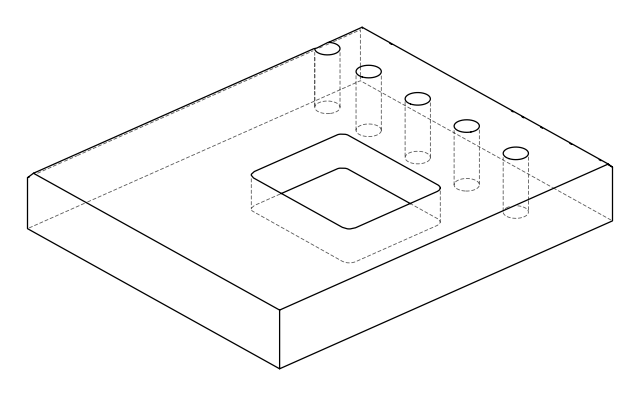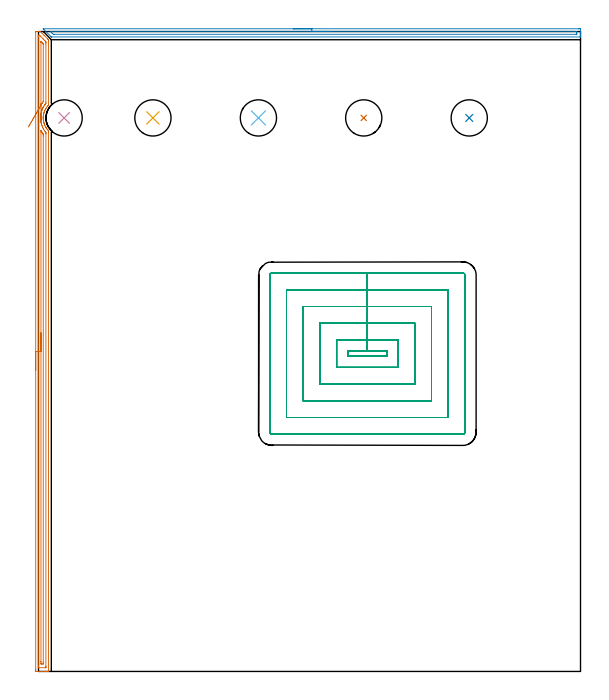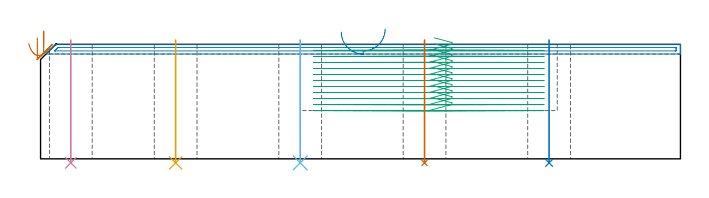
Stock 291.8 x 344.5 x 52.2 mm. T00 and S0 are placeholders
(PLAN: 8 operations, 2 tool changes, 43.7 min)
(1 AREA_MILL | FG_CHAMFER_SURFACE | UGT0205_001 | 8.47 min | 8205 mm3)
(2 AREA_MILL_1 | FG_CHAMFER_SURFACE_1 | UGT0205_001 | 4.77 min | 2775 mm3)
(3 MILL_RECTANGULAR_POCKET | POCKET_RECTANGULAR_STRAIGHT | NXT0201_011 | Follow Part, ap 3, ae 75% | 29.36 min | 348120 mm3)
(4 INDEXABLE_INSERT_DRILL_THROUGH_HOLE_FROM_SOLID | STEP1HOLE | NXT0302_010 | 0.23 min | 15529 mm3)
(5 INDEXABLE_INSERT_DRILL_THROUGH_HOLE_FROM_SOLID_1 | STEP1HOLE_1 | NXT0302_010 | 0.23 min | 15573 mm3)
(6 INDEXABLE_INSERT_DRILL_THROUGH_HOLE_FROM_SOLID_2 | STEP1HOLE_2 | NXT0302_010 | 0.23 min | 15577 mm3)
(7 INDEXABLE_INSERT_DRILL_THROUGH_HOLE_FROM_SOLID_3 | STEP1HOLE_3 | NXT0302_010 | 0.23 min | 15566 mm3)
(8 INDEXABLE_INSERT_DRILL_THROUGH_HOLE_FROM_SOLID_4 | STEP1HOLE_4 | NXT0302_010 | 0.23 min | 15591 mm3)
(TOOL UGT0205_001 | Chamfer Mill 20 x 3 x 45 deg. | D20 FL50 Z2)
(TOOL NXT0201_011 | ENDMILL 12mm [2P460-1200-NA 1630] | D12 FL38 Z6)
(TOOL NXT0302_010 | Index. Insert Drill 19.5mm [880-D1950L25-05] | D19.5 PA176 FL98 Z2)
(OP 1 AREA_MILL)
G17 G21 G94 G90
T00 M6
G54
G17 G0 G90 X-1.5 Y162.25 S1061 M3
G43 Z62.2 H0
Z55.3
G94 G1 Y162.288 Z54.428 F250.
Y162.402 Z53.564
Y162.591 Z52.712
Y162.853 Z51.88
Y163.187 Z51.074
Y163.59 Z50.3
Y164.058 Z49.564
Y164.59 Z48.872
Y165.179 Z48.229
Y165.822 Z47.64
Y166.514 Z47.109
Y167.25 Z46.64
Y168.024 Z46.237
Y168.83 Z45.903
Y169.662 Z45.641
Y170.514 Z45.452
Y171.378 Z45.338
Y172.25 Z45.3
Y344.127
X-1.497 Y344.488
X-1.496 Y344.499 Z45.301
X-0.241 Y344.5 Z46.554
X0.549 Z47.347
X0.635 Z47.433
X0.99 Y344.499 Z47.787
X1.03 Y344.47 Z47.829
X1.804 Y343.698 Z48.6
X2.973 Y342.529 Z49.769
X5.018 Y340.483 Z51.815
X5.201 Y340.299 Z52.001
X5.219 Y340.28 Z52.019
X5.397 Y340.095 Z52.188
X5.4 Y339.405 Z52.2
Y304.991
X5.396 Y304.894 Z52.189
X5.335 Y304.822 Z52.132
X5.184 Y304.662 Z51.982
X5.012 Y304.472 Z51.809
X4.828 Y304.253 Z51.628
X4.756 Y304.168 Z51.556
X4.317 Y303.579 Z51.114
X4.141 Y303.308 Z50.937
X3.886 Y302.918 Z50.684
X3.795 Y302.756 Z50.593
X3.754 Y302.685 Z50.553
X3.529 Y302.242 Z50.328
X3.357 Y301.862 Z50.153
X3.324 Y301.792 Z50.122
X3.265 Y301.645 Z50.065
X3.253 Y301.615 Z50.053
X3.176 Y301.415 Z49.973
X3.163 Y301.383 Z49.961
X3.115 Y301.249 Z49.914
X3.015 Y300.97 Z49.814
X2.994 Y300.899 Z49.792
X2.872 Y300.453 Z49.671
X2.767 Y300.005 Z49.564
X2.693 Y299.61 Z49.492
X2.683 Y299.559 Z49.483
X2.672 Y299.476 Z49.471
X2.65 Y299.311 Z49.447
X2.634 Y299.181 Z49.426
X2.624 Y299.112 Z49.417
X2.59 Y298.756 Z49.385
X2.582 Y298.665 Z49.377
X2.566 Y298.287 Z49.357
X2.561 Y298.218 Z49.356
Y298.166
Y298.108 Z49.355
Y298.07 Z49.354
Y297.989 Z49.353
Y297.772 Z49.356
X2.58 Y297.354 Z49.377
X2.581 Y297.325 Z49.38
X2.584 Y297.283 Z49.384
X2.622 Y296.878 Z49.422
X2.676 Y296.499 Z49.474
X2.685 Y296.432 Z49.484
X2.761 Y296.028 Z49.558
X2.77 Y295.984 Z49.567
X2.857 Y295.605 Z49.654
X2.872 Y295.538 Z49.669
X2.94 Y295.283 Z49.739
X3.015 Y295.031 Z49.815
X3.151 Y294.645 Z49.95
X3.265 Y294.362 Z50.062
X3.305 Y294.264 Z50.1
X3.331 Y294.196 Z50.128
X3.53 Y293.751 Z50.327
X3.702 Y293.413 Z50.501
X3.885 Y293.08 Z50.685
X4.021 Y292.858 Z50.821
X4.141 Y292.68 Z50.941
X4.325 Y292.407 Z51.125
X4.646 Y291.965 Z51.445
X4.756 Y291.828 Z51.556
X4.971 Y291.583 Z51.77
X5.084 Y291.453 Z51.883
X5.377 Y291.136 Z52.177
X5.393 Y291.107 Z52.193
X5.4 Y290.242 Z52.2
Y0.179
X5.398 Y0.01 Z52.189
X5.25 Y0.003 Z52.042
X5.095 Y0. Z51.894
X4.841 Z51.641
X4.141 Z50.936
X2.915 Z49.712
X2.388 Z49.183
X1.775 Z48.57
X-0.854 Z45.942
X-1.118 Y0.001 Z45.679
X-1.336 Y0.005 Z45.461
X-1.492 Y0.01 Z45.305
X-1.496 Y0.239 Z45.302
X-1.499 Y0.625 Z45.301
X-1.5 Y1.015 Z45.3
Y172.25
X-0.086 Z46.714
X-0.085 Y341.928 Z46.715
X-0.084 Y342.087 Z46.716
X-0.079 Y342.454 Z46.721
X-0.078 Y342.49 Z46.722
X-0.013 Y342.494 Z46.787
X0.095 Y342.497 Z46.895
X0.231 Y342.499 Z47.031
X0.433 Y342.494 Z47.233
X0.532 Y342.49 Z47.332
X0.635 Y342.403 Z47.435
X0.96 Y342.087 Z47.76
X2.388 Y340.662 Z49.188
X2.751 Y340.299 Z49.551
X3.265 Y339.782 Z50.065
X3.634 Y339.405 Z50.434
X3.979 Y339.033 Z50.779
X3.984 Y338.672 Z50.784
X3.985 Y338.511 Z50.785
X3.986 Y337.776 Z50.786
X3.985 Y306.491 Z50.785
X3.979 Y305.876 Z50.779
X3.938 Y305.819 Z50.738
X3.864 Y305.72 Z50.664
X3.651 Y305.438 Z50.451
X3.486 Y305.213 Z50.286
X3.265 Y304.905 Z50.065
X3.121 Y304.691 Z49.921
X3.026 Y304.544 Z49.826
X2.778 Y304.146 Z49.578
X2.504 Y303.65 Z49.304
X2.479 Y303.604 Z49.279
X2.464 Y303.573 Z49.264
X2.388 Y303.418 Z49.188
X2.183 Y302.965 Z48.983
X2.092 Y302.756 Z48.892
X1.926 Y302.334 Z48.726
X1.754 Y301.862 Z48.554
X1.718 Y301.757 Z48.518
X1.694 Y301.676 Z48.494
X1.512 Y301.009 Z48.312
X1.416 Y300.571 Z48.216
X1.352 Y300.237 Z48.152
X1.324 Y300.075 Z48.124
X1.235 Y299.463 Z48.035
X1.208 Y299.181 Z48.008
X1.168 Y298.638 Z47.968
X1.152 Y298.287 Z47.952
X1.151 Y297.761 Z47.951
X1.166 Y297.393 Z47.966
X1.209 Y296.808 Z48.009
X1.24 Y296.499 Z48.04
X1.351 Y295.769 Z48.151
X1.383 Y295.605 Z48.183
X1.512 Y294.987 Z48.312
X1.581 Y294.711 Z48.381
X1.592 Y294.67 Z48.392
X1.715 Y294.268 Z48.515
X1.814 Y293.972 Z48.614
X1.869 Y293.817 Z48.669
X2.101 Y293.217 Z48.901
X2.231 Y292.924 Z49.031
X2.388 Y292.585 Z49.188
X2.68 Y292.03 Z49.48
X2.787 Y291.835 Z49.587
X3.148 Y291.255 Z49.948
X3.229 Y291.136 Z50.029
X3.265 Y291.084 Z50.065
X3.617 Y290.603 Z50.417
X3.894 Y290.242 Z50.694
X3.966 Y290.147 Z50.766
X3.979 Y290.057 Z50.779
X3.981 Y289.874 Z50.781
X3.985 Y289.507 Z50.785
Y2.572
X3.984 Y2.413 Z50.784
X3.979 Y2.046 Z50.779
X3.978 Y2.01 Z50.778
X3.913 Y2.006 Z50.713
X3.805 Y2.002 Z50.605
X3.67 Y2. Z50.47
X0.163 Y2.001 Z46.963
X-0.019 Y2.005 Z46.781
X-0.053 Y2.009 Z46.747
X-0.079 Y2.015 Z46.721
X-0.08 Y2.056 Z46.72
X-0.084 Y2.253 Z46.716
X-0.085 Y2.413 Z46.715
X-0.086 Y3.149 Z46.714
Y172.25
X1.328 Z48.128
X1.329 Y290.428 Z48.129
X1.334 Y291.136 Z48.134
X1.335 Y291.152 Z48.135
X1.37 Y291.136 Z48.17
X1.512 Y290.887 Z48.312
X1.746 Y290.482 Z48.546
X1.899 Y290.242 Z48.699
X2.388 Y289.5 Z49.188
X2.49 Y289.348 Z49.29
X2.548 Y289.258 Z49.348
X2.565 Y289.205 Z49.365
X2.567 Y289.166 Z49.367
X2.571 Y288.454 Z49.371
Y288.267
Y4.909
X2.566 Y4.201 Z49.366
X2.565 Y4.021 Z49.365
X2.388 Y4.01 Z49.188
X1.705 Y4.004 Z48.505
X1.512 Y4.01 Z48.312
X1.335 Y4.023 Z48.135
X1.332 Y4.201 Z48.132
X1.33 Y4.386 Z48.13
X1.329 Y5.095 Z48.129
X1.328 Y5.282 Z48.128
Y172.25
Y173.122 Z48.167
Y173.986 Z48.28
Y174.838 Z48.469
Y175.67 Z48.732
Y176.476 Z49.065
Y177.25 Z49.468
Y177.986 Z49.937
Y178.678 Z50.468
Y179.321 Z51.057
Y179.91 Z51.701
Y180.442 Z52.393
Y180.91 Z53.128
Y181.313 Z53.902
Y181.647 Z54.708
Y181.909 Z55.54
Y182.098 Z56.392
Y182.212 Z57.257
Y182.25 Z58.128
G0 Z62.2
X1.54 Y295.013
Z58.342
G1 Y295.033 Z57.47
X1.538 Y295.129 Z56.603
X1.534 Y295.3 Z55.748
X1.529 Y295.544 Z54.91
X1.523 Y295.861 Z54.098
X1.514 Y296.248 Z53.316
X1.505 Y296.701 Z52.57
X1.494 Y297.217 Z51.867
X1.482 Y297.793 Z51.212
X1.469 Y298.424 Z50.609
X1.455 Y299.104 Z50.064
X1.44 Y299.83 Z49.58
X1.423 Y300.595 Z49.161
X1.407 Y301.394 Z48.81
X1.39 Y302.22 Z48.53
X1.372 Y303.067 Z48.324
X1.354 Y303.929 Z48.192
X1.336 Y304.8 Z48.136
X1.334 Y304.877 Z48.134
X1.33 Y305.251 Z48.13
X1.329 Y305.438 Z48.129
Y305.625
Y338.698
X1.331 Y338.885 Z48.131
X1.335 Y339.241 Z48.135
X1.512 Y339.077 Z48.312
X2.087 Y338.511 Z48.887
X2.388 Y338.209 Z49.188
X2.531 Y338.06 Z49.331
X2.565 Y338.024 Z49.365
X2.568 Y337.929 Z49.368
X2.57 Y337.804 Z49.37
X2.571 Y337.617 Z49.371
X2.572 Y337.431 Z49.372
X2.571 Y307.039 Z49.371
X2.57 Y306.914 Z49.37
X2.567 Y306.815 Z49.367
X2.564 Y306.755 Z49.364
X2.269 Y306.332 Z49.069
X1.969 Y305.866 Z48.769
X1.697 Y305.438 Z48.497
X1.628 Y305.319 Z48.428
X1.381 Y304.879 Z48.181
X1.336 Y304.8 Z48.136
X0.936 Y304.111 Z47.778
X0.522 Y303.399 Z47.492
X0.097 Y302.667 Z47.279
X-0.335 Y301.922 Z47.14
X-0.772 Y301.17 Z47.076
X-1.21 Y300.416 Z47.089
X-1.646 Y299.665 Z47.178
X-2.076 Y298.924 Z47.342
X-2.497 Y298.198 Z47.58
X-2.907 Y297.493 Z47.89
X-3.301 Y296.814 Z48.271
X-3.677 Y296.166 Z48.718
X-4.032 Y295.555 Z49.229
X-4.364 Y294.984 Z49.799
X-4.669 Y294.458 Z50.425
X-4.945 Y293.982 Z51.101
X-5.191 Y293.558 Z51.823
X-5.405 Y293.191 Z52.585
G0 Z62.2
M5
M2
(OP 2 AREA_MILL_1)
G17 G21 G94 G90
T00 M6
G54
G17 G0 G90 X137.15 Y346. S1061 M3
G43 Z62.2 H0
Z57.8
G94 G1 X137.188 Z56.928 F250.
X137.302 Z56.063
X137.491 Z55.212
X137.753 Z54.38
X138.087 Z53.574
X138.49 Z52.8
X138.958 Z52.064
X139.49 Z51.372
X140.079 Z50.729
X140.722 Z50.139
X141.414 Z49.608
X142.15 Z49.14
X142.924 Z48.737
X143.73 Z48.403
X144.562 Z48.141
X145.413 Z47.952
X146.278 Z47.838
X147.15 Z47.8
X290.757
X291.201 Y345.999 Z47.801
X291.641 Y345.995 Z47.802
X291.79 Y345.991 Z47.805
X291.8 Y345.561 Z48.234
Y344.101 Z49.696
Y342.919 Z50.875
Y342.317 Z51.482
Y342.039 Z51.76
X291.799 Y341.899 Z51.9
X291.79 Y341.606 Z52.193
X291.647 Y341.6 Z52.2
X7.112
X6.901 Y341.599 Z52.193
X6.899
X6.666 Y341.834 Z51.966
X2.811 Y345.689 Z48.111
X2.653 Y345.85 Z47.949
X2.519 Y345.993 Z47.806
X2.653 Y346. Z47.8
X147.15
Y344.586 Z49.214
X289.418 Y344.585 Z49.215
X289.515 Y344.584 Z49.216
X289.772 Y344.579 Z49.221
X289.79 Y344.496 Z49.304
X289.797 Y344.306 Z49.494
X289.798 Y343.8 Z50.
Y343.425 Z50.375
X289.79 Y343.046 Z50.754
X289.782 Y343.02 Z50.78
X289.765 Y343.018 Z50.782
X289.716 Y343.016 Z50.784
X289.617 Y343.015 Z50.785
X289.418 Y343.014 Z50.786
X8.45 Y343.015 Z50.785
X8.353
X7.961 Y343.021 Z50.779
X7.558 Y343.401 Z50.399
X7.153 Y343.8 Z50.
X6.666 Y344.287 Z49.513
X6.466 Y344.496 Z49.304
X6.408 Y344.579 Z49.221
X6.666 Y344.584 Z49.216
X6.763 Y344.585 Z49.215
X147.15 Y344.586 Z49.214
X148.022 Z49.252
X148.886 Z49.366
X149.738 Z49.555
X150.57 Z49.817
X151.376 Z50.151
X152.15 Z50.554
X152.886 Z51.023
X153.578 Z51.554
X154.221 Z52.143
X154.81 Z52.786
X155.342 Z53.478
X155.81 Z54.214
X156.213 Z54.988
X156.547 Z55.794
X156.809 Z56.626
X156.998 Z57.478
X157.112 Z58.343
X157.15 Z59.214
G0 Z62.2
M5
M2
(OP 3 MILL_RECTANGULAR_POCKET)
G17 G21 G94 G90
T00 M6
G54
G17 G0 G90 X179.508 Y169.7 S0 M3
G43 Z62.2 H1
Z55.2
G94 G1 X187.6 Z53.032 F250.
Y172.5 Z52.281
X177.05 Z49.454
X166.5 F500.
Y169.7
X187.6
Y172.5
X177.05
Y178.5
X160.5
Y163.7
X193.6
Y178.5
X177.05
Y187.5
X151.5
Y154.7
X202.6
Y187.5
X177.05
Y196.5
X142.5
Y145.7
X211.6
Y196.5
X177.05
Y205.5
X133.5
Y136.7
X220.6
Y205.5
X177.05
Y214.5
X125.7
G3 X124.5 Y213.3 R1.2
G1 Y128.9
G3 X125.7 Y127.7 R1.2
G1 X228.4
G3 X229.6 Y128.9 R1.2
G1 Y213.3
G3 X228.4 Y214.5 R1.2
G1 X177.05
X176.05
G0 X179.508 Y169.7 Z52.454
G1 X187.6 Z50.286 F250.
Y172.5 Z49.536
X177.05 Z46.709
X166.5 F500.
Y169.7
X187.6
Y172.5
X177.05
Y178.5
X160.5
Y163.7
X193.6
Y178.5
X177.05
Y187.5
X151.5
Y154.7
X202.6
Y187.5
X177.05
Y196.5
X142.5
Y145.7
X211.6
Y196.5
X177.05
Y205.5
X133.5
Y136.7
X220.6
Y205.5
X177.05
Y214.5
X125.7
G3 X124.5 Y213.3 R1.2
G1 Y128.9
G3 X125.7 Y127.7 R1.2
G1 X228.4
G3 X229.6 Y128.9 R1.2
G1 Y213.3
G3 X228.4 Y214.5 R1.2
G1 X177.05
X176.05
G0 X179.508 Y169.7 Z49.709
G1 X187.6 Z47.541 F250.
Y172.5 Z46.79
X177.05 Z43.964
X166.5 F500.
Y169.7
X187.6
Y172.5
X177.05
Y178.5
X160.5
Y163.7
X193.6
Y178.5
X177.05
Y187.5
X151.5
Y154.7
X202.6
Y187.5
X177.05
Y196.5
X142.5
Y145.7
X211.6
Y196.5
X177.05
Y205.5
X133.5
Y136.7
X220.6
Y205.5
X177.05
Y214.5
X125.7
G3 X124.5 Y213.3 R1.2
G1 Y128.9
G3 X125.7 Y127.7 R1.2
G1 X228.4
G3 X229.6 Y128.9 R1.2
G1 Y213.3
G3 X228.4 Y214.5 R1.2
G1 X177.05
X176.05
G0 X179.508 Y169.7 Z46.964
G1 X187.6 Z44.795 F250.
Y172.5 Z44.045
X177.05 Z41.218
X166.5 F500.
Y169.7
X187.6
Y172.5
X177.05
Y178.5
X160.5
Y163.7
X193.6
Y178.5
X177.05
Y187.5
X151.5
Y154.7
X202.6
Y187.5
X177.05
Y196.5
X142.5
Y145.7
X211.6
Y196.5
X177.05
Y205.5
X133.5
Y136.7
X220.6
Y205.5
X177.05
Y214.5
X125.7
G3 X124.5 Y213.3 R1.2
G1 Y128.9
G3 X125.7 Y127.7 R1.2
G1 X228.4
G3 X229.6 Y128.9 R1.2
G1 Y213.3
G3 X228.4 Y214.5 R1.2
G1 X177.05
X176.05
G0 X179.508 Y169.7 Z44.218
G1 X187.6 Z42.05 F250.
Y172.5 Z41.3
X177.05 Z38.473
X166.5 F500.
Y169.7
X187.6
Y172.5
X177.05
Y178.5
X160.5
Y163.7
X193.6
Y178.5
X177.05
Y187.5
X151.5
Y154.7
X202.6
Y187.5
X177.05
Y196.5
X142.5
Y145.7
X211.6
Y196.5
X177.05
Y205.5
X133.5
Y136.7
X220.6
Y205.5
X177.05
Y214.5
X125.7
G3 X124.5 Y213.3 R1.2
G1 Y128.9
G3 X125.7 Y127.7 R1.2
G1 X228.4
G3 X229.6 Y128.9 R1.2
G1 Y213.3
G3 X228.4 Y214.5 R1.2
G1 X177.05
X176.05
G0 X179.508 Y169.7 Z41.473
G1 X187.6 Z39.304 F250.
Y172.5 Z38.554
X177.05 Z35.727
X166.5 F500.
Y169.7
X187.6
Y172.5
X177.05
Y178.5
X160.5
Y163.7
X193.6
Y178.5
X177.05
Y187.5
X151.5
Y154.7
X202.6
Y187.5
X177.05
Y196.5
X142.5
Y145.7
X211.6
Y196.5
X177.05
Y205.5
X133.5
Y136.7
X220.6
Y205.5
X177.05
Y214.5
X125.7
G3 X124.5 Y213.3 R1.2
G1 Y128.9
G3 X125.7 Y127.7 R1.2
G1 X228.4
G3 X229.6 Y128.9 R1.2
G1 Y213.3
G3 X228.4 Y214.5 R1.2
G1 X177.05
X176.05
G0 X179.508 Y169.7 Z38.727
G1 X187.6 Z36.559 F250.
Y172.5 Z35.809
X177.05 Z32.982
X166.5 F500.
Y169.7
X187.6
Y172.5
X177.05
Y178.5
X160.5
Y163.7
X193.6
Y178.5
X177.05
Y187.5
X151.5
Y154.7
X202.6
Y187.5
X177.05
Y196.5
X142.5
Y145.7
X211.6
Y196.5
X177.05
Y205.5
X133.5
Y136.7
X220.6
Y205.5
X177.05
Y214.5
X125.7
G3 X124.5 Y213.3 R1.2
G1 Y128.9
G3 X125.7 Y127.7 R1.2
G1 X228.4
G3 X229.6 Y128.9 R1.2
G1 Y213.3
G3 X228.4 Y214.5 R1.2
G1 X177.05
X176.05
G0 X179.508 Y169.7 Z35.982
G1 X187.6 Z33.813 F250.
Y172.5 Z33.063
X177.05 Z30.236
X166.5 F500.
Y169.7
X187.6
Y172.5
X177.05
Y178.5
X160.5
Y163.7
X193.6
Y178.5
X177.05
Y187.5
X151.5
Y154.7
X202.6
Y187.5
X177.05
Y196.5
X142.5
Y145.7
X211.6
Y196.5
X177.05
Y205.5
X133.5
Y136.7
X220.6
Y205.5
X177.05
Y214.5
X125.7
G3 X124.5 Y213.3 R1.2
G1 Y128.9
G3 X125.7 Y127.7 R1.2
G1 X228.4
G3 X229.6 Y128.9 R1.2
G1 Y213.3
G3 X228.4 Y214.5 R1.2
G1 X177.05
X176.05
G0 X179.508 Y169.7 Z33.236
G1 X187.6 Z31.068 F250.
Y172.5 Z30.318
X177.05 Z27.491
X166.5 F500.
Y169.7
X187.6
Y172.5
X177.05
Y178.5
X160.5
Y163.7
X193.6
Y178.5
X177.05
Y187.5
X151.5
Y154.7
X202.6
Y187.5
X177.05
Y196.5
X142.5
Y145.7
X211.6
Y196.5
X177.05
Y205.5
X133.5
Y136.7
X220.6
Y205.5
X177.05
Y214.5
X125.7
G3 X124.5 Y213.3 R1.2
G1 Y128.9
G3 X125.7 Y127.7 R1.2
G1 X228.4
G3 X229.6 Y128.9 R1.2
G1 Y213.3
G3 X228.4 Y214.5 R1.2
G1 X177.05
X176.05
G0 X179.508 Y169.7 Z30.491
G1 X187.6 Z28.323 F250.
Y172.5 Z27.572
X177.05 Z24.745
X166.5 F500.
Y169.7
X187.6
Y172.5
X177.05
Y178.5
X160.5
Y163.7
X193.6
Y178.5
X177.05
Y187.5
X151.5
Y154.7
X202.6
Y187.5
X177.05
Y196.5
X142.5
Y145.7
X211.6
Y196.5
X177.05
Y205.5
X133.5
Y136.7
X220.6
Y205.5
X177.05
Y214.5
X125.7
G3 X124.5 Y213.3 R1.2
G1 Y128.9
G3 X125.7 Y127.7 R1.2
G1 X228.4
G3 X229.6 Y128.9 R1.2
G1 Y213.3
G3 X228.4 Y214.5 R1.2
G1 X177.05
X176.05
G0 X179.508 Y169.7 Z27.745
G1 X187.6 Z25.577 F250.
Y172.5 Z24.827
X177.05 Z22.
X166.5 F500.
Y169.7
X187.6
Y172.5
X177.05
Y178.5
X160.5
Y163.7
X193.6
Y178.5
X177.05
Y187.5
X151.5
Y154.7
X202.6
Y187.5
X177.05
Y196.5
X142.5
Y145.7
X211.6
Y196.5
X177.05
Y205.5
X133.5
Y136.7
X220.6
Y205.5
X177.05
Y214.5
X125.7
G3 X124.5 Y213.3 R1.2
G1 Y128.9
G3 X125.7 Y127.7 R1.2
G1 X228.4
G3 X229.6 Y128.9 R1.2
G1 Y213.3
G3 X228.4 Y214.5 R1.2
G1 X177.05
X176.05
G0 Z62.2
M5
M2
(OP 4 INDEXABLE_INSERT_DRILL_THROUGH_HOLE_FROM_SOLID)
G17 G21 G94 G90
T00 M6
G54
G17 G0 G90 X13.8 Y298. S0 M3
G43 Z62.2 H1
G94 G81 G98 Z-1.84 F250. R54.2
G80
M5
M2
(OP 5 INDEXABLE_INSERT_DRILL_THROUGH_HOLE_FROM_SOLID_1)
G17 G21 G94 G90
T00 M6
G54
G17 G0 G90 X61.6 Y298. S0 M3
G43 Z62.2 H1
G94 G81 G98 Z-1.84 F250. R54.2
G80
M5
M2
(OP 6 INDEXABLE_INSERT_DRILL_THROUGH_HOLE_FROM_SOLID_2)
G17 G21 G94 G90
T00 M6
G54
G17 G0 G90 X118.4 Y298. S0 M3
G43 Z62.2 H1
G94 G81 G98 Z-1.84 F250. R54.2
G80
M5
M2
(OP 7 INDEXABLE_INSERT_DRILL_THROUGH_HOLE_FROM_SOLID_3)
G17 G21 G94 G90
T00 M6
G54
G17 G0 G90 X175.1 Y298. S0 M3
G43 Z62.2 H1
G94 G81 G98 Z-1.84 F250. R54.2
G80
M5
M2
(OP 8 INDEXABLE_INSERT_DRILL_THROUGH_HOLE_FROM_SOLID_4)
G17 G21 G94 G90
T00 M6
G54
G17 G0 G90 X231.9 Y298. S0 M3
G43 Z62.2 H1
G94 G81 G98 Z-1.84 F250. R54.2
G80
M5
M2
